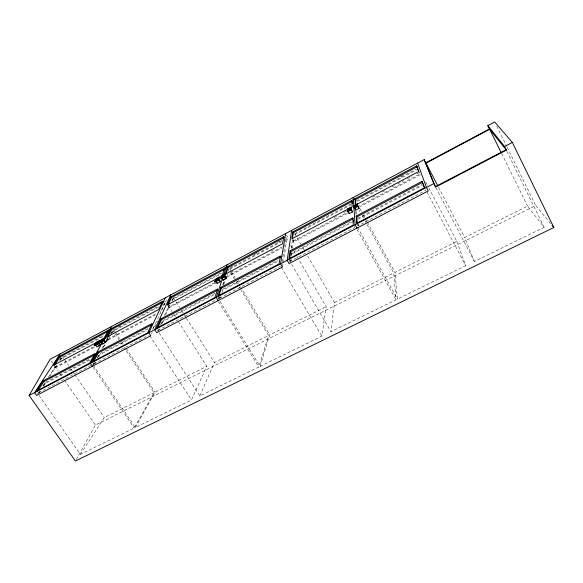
<?xml version="1.0" encoding="UTF-8"?>
<svg xmlns="http://www.w3.org/2000/svg" width="583" height="583" viewBox="0 0 583 583"><rect width="100%" height="100%" fill="white"/><g stroke="black" fill="none" stroke-linecap="round" stroke-linejoin="round"><path stroke-width="0.44" stroke-dasharray="2.92 2.19" d="M367.013 224.411L393.744 272.961L396.061 299.822L330.976 331.698L334.533 302.541L307.693 256.017M290.953 261.024L291.201 259.238M291.689 255.66L291.937 253.875L291.471 253.109L353.393 220.578M347.468 213.312L293.592 241.821L293.956 239.161M290.837 259.69L290.465 262.343L330.976 331.698M291.442 255.267L291.813 252.614M292.426 248.19L293.643 239.343M289.321 261.803L289.569 260.025M291.216 248.46L292.477 239.562M219.871 301.236L260.054 366.423L321.823 336.172L326.189 306.709L298.387 258.823M282.456 267.036L283.032 263.443M283.178 262.547L287.353 236.53L286.493 235.058M282.114 261.796L285.196 243.002M285.342 242.105L285.787 239.424M260.054 366.423L269.725 334.912L326.189 306.709M159.181 332.937L199.794 395.937L258.808 367.035L268.588 335.487L241.194 290.341M220.206 298.146L220.717 296.558M221.977 292.593L222.742 290.21L278.266 261.053M282.259 246.849L226.459 276.393L226.918 277.1L228.011 273.667M219.201 298.846L219.755 297.133M223.887 284.256L224.987 280.817M228.019 271.372L229.126 267.94L231.014 271.059M218.661 298.904L219.223 297.17M223.129 285.058L224.244 281.596M218.785 296.922L217.67 300.362L258.808 367.035M222.684 284.89L223.799 281.451M199.794 395.937L214.42 362.546L268.588 335.487M158.197 331.421L159.312 328.95M161.535 323.995L163.014 320.701M165.608 314.922L170.054 305.026M171.905 300.901L173.02 298.423M162.103 323.23L162.795 321.685L214.07 294.758M167.758 305.805L169.063 307.722L170.17 305.244M172.014 301.127L172.757 299.48L221.678 273.471M157.446 331.057L158.182 329.424M164.435 315.578L169.216 304.989M160.573 324.848L161.965 321.75M169.34 305.39L168.596 307.037L214.755 282.595M93.316 365.308L135.329 427.507L191.486 400.004L206.783 366.357L178.26 321.473M151.485 334.168L152.243 332.529M154.903 326.793L157.556 321.058M152.578 329.41L154.036 326.283L153.548 325.584M164.012 303.218L164.472 303.889L160.595 312.197L160.128 311.519M153.234 328.484L165.696 301.695M76.293 459.462L95.386 425.051L535.741 205.595L551.022 224.098M135.329 427.507L155.027 392.213L206.783 366.357M40.067 391.135L38.121 394.137L80.432 454.39L134.199 428.06L153.985 392.738L126.023 350.398M93.761 364.528L95.08 362.189M97.725 357.503L99.933 353.604M103.453 347.366L106.099 342.68M106.543 341.9L110.508 334.882M110.952 334.103L112.716 330.984M94.774 363.799L95.627 362.283M98.614 356.985L99.89 354.712L147.667 329.628M106.908 338.06L108.241 339.904L109.881 336.989M111.936 333.338L113.175 331.151L158.86 306.869M92.18 365.905L93.95 362.779M101.916 348.721L104.131 344.815M106.346 340.917L108.117 337.79M93.258 364.696L94.154 363.122M97.259 357.816L99.525 353.633M103.104 347.315L104.444 344.939M106.23 341.784L108.912 337.04M110.704 333.877L112.708 330.51L158.401 306.206M105.96 340.596L107.206 338.41M80.432 454.39L104.248 417.581L153.985 392.738M39.076 392.942L40.03 391.47M43.375 386.325L45.277 383.388L89.928 359.944M54.387 366.62L55.349 367.888L57.185 365.067M60.392 360.134L61.31 358.72L103.38 336.355M37.56 393.889L38.558 392.366M42.865 385.676L45.51 381.697M48.484 377.121L56.434 364.929M59.349 360.389L60.836 358.1L103.716 335.291M43.485 385.88L45.926 382.127M49.832 376.122L57.149 364.856M60.078 360.352L62.031 357.35M164.632 301.856L167.037 300.58L166.162 299.196M118.407 326.859L120.805 325.584M230.73 267.087L233.134 265.804M253.991 254.705L256.396 253.43M277.253 242.331L279.665 241.049M400.455 176.766L402.86 175.49M173.107 298.387L221.234 272.786M281.844 240.539L228.937 268.683L229.381 269.382L281.48 241.683M294.925 233.586L350.653 203.941M356.213 200.982L416.255 169.048M162.868 304.734L164.472 303.889M294.561 234.73L351.075 204.691M357.437 201.31L416.663 169.828M231.218 272.159L233.615 270.891M271.088 251.018L273.485 249.75M334.183 217.568L336.595 216.293M343.839 212.452L346.251 211.17M372.741 197.127L375.139 195.859M382.339 192.04L384.744 190.765M391.944 186.946L394.341 185.678M397.54 183.98L403.946 180.584M407.145 178.886L411.948 176.343M416.743 173.8L419.148 172.524L420.328 174.754L360.352 206.491M54.868 367.254L93.12 347.002M107.768 339.248L156.958 313.202M293.147 241.085L346.229 212.977M357.517 206.994L419.906 173.96L419.315 172.313M55.349 367.888L95.182 346.812M108.241 339.904L155.042 315.133M169.063 307.722L216.009 282.879M226.918 277.1L281.91 248.001M45.576 382.317L89.432 359.274M147.973 328.513L99.401 354.041L99.89 354.712M215.193 293.191L162.314 320.978L162.795 321.685M223.07 289.051L277.8 260.295M357.576 218.377L421.8 184.629M291.937 253.875L352.234 222.21M358.028 219.172L422.238 185.452M90.992 365.352L38.084 393.008L38.602 393.671M93.841 363.865L148.374 335.356M214.733 300.668L158.131 330.255L157.636 329.541M219.463 298.197L280.467 266.307M357.321 224.236L358.151 225.701L425.743 190.364L425.299 189.519M334.533 302.541L393.744 272.961M456.839 241.442L465.708 265.717L397.431 299.152L394.997 272.334L456.839 241.442L427.776 185.897M474.38 261.468L464.68 237.521L527.571 206.105L544.158 227.297L474.38 261.468L436.244 188.251M44.782 382.74L45.277 383.388M59.991 356.971L61.31 358.72M51.093 360.804L52.638 363.049M54.693 366.037L58.3 371.262M60.362 374.25L61.39 375.744M64.48 380.225L95.386 425.051M62.519 356.599L64.05 358.829M64.553 359.573L68.626 365.526M70.66 368.5L72.19 370.73M72.7 371.473L74.223 373.703M74.733 374.446L104.248 417.581M172.306 298.809L172.757 299.48M93.193 367.399L134.199 428.06M113.044 330.736L114.538 333.002M115.04 333.76L119.034 339.809M121.031 342.833L122.029 344.349M124.026 347.373L125.527 349.64M113.598 329.417L115.091 331.691M115.594 332.448L119.588 338.497M121.585 341.529L123.079 343.795M126.074 348.335L155.027 392.213M222.261 289.481L222.742 290.21M149.831 335.793L191.486 400.004M168.108 305.499L171.978 311.584M173.909 314.631L175.359 316.912M173.391 297.6L179.666 307.533M181.597 310.586L184.009 314.412M184.49 315.17L185.941 317.465M186.422 318.231L214.42 362.546M289.882 260.361L290.356 261.14L354.683 227.508L353.852 226.051M230.336 272.443L235.532 281.006M235.998 281.786L237.419 284.118M239.307 287.23L240.721 289.569M231.487 271.838L235.262 278.062M237.15 281.181L238.564 283.52M240.451 286.632L269.725 334.912M292.345 239.751L293.592 241.821M281.232 267.167L321.823 336.172M286.078 237.631L288.359 241.559M290.64 245.479L292.462 248.62M294.284 251.761L295.195 253.328M297.017 256.469L297.928 258.043M294.954 233.936L296.776 237.092M297.228 237.879L300.872 244.19M302.686 247.345L304.96 251.288M357.59 227.283L397.431 299.152M357.08 229.585L396.061 299.822M359.944 208.619L361.693 211.804M363.449 214.989L366.955 221.365M367.392 222.159L394.997 272.334M359.121 210.084L360.002 211.673M362.189 215.652L364.382 219.631M364.82 220.432L366.576 223.61M425.67 181.874L427.354 185.095M427.048 192.026L465.708 265.717M438.489 187.15L464.68 237.521M501.65 153.54L527.571 206.105M496.752 126.088L506.7 146.369M507.093 147.186L535.741 205.595M506.867 151.369L544.158 227.297M358.421 224.061L358.552 225.694M358.028 224.069L358.151 225.701M356.373 211.308L356.577 213.968M355.688 211.25L355.951 214.806"/><path stroke-width="0.87" d="M357.641 205.289L357.343 203.802L354.049 205.559L353.954 207.65L354.311 208.299L357.649 206.528L357.641 205.289L359.106 208.364L355.79 210.12L354.369 207.606L354.311 208.299M357.649 206.528L357.343 203.802M350.988 210.055L350.755 207.308L347.468 209.049L347.315 211.17L347.672 211.811L350.988 210.055L350.755 207.308M347.672 211.811L347.723 210.55M289.627 258.845L290.64 251.732L290.079 250.821L352.846 217.772L353.298 225.082L288.928 258.801L290.079 250.821M292.469 238.87L293.344 232.704L292.826 231.837L416.619 165.863L418.856 171.708M292.826 231.837L291.806 238.87L352.168 206.841L351.768 200.421M291.646 230.372L287.171 260.346L289.066 263.582L428.257 190.918L426.428 187.427L417.61 163.138M285.641 233.579L280.561 263.808L282.456 267.036L156.71 332.682L154.772 329.679L170.775 294.881M224.71 268.144L222.138 275.839L167.197 304.989L170.936 296.798L283.746 236.676L282.515 243.803L225.089 274.265L227.596 266.599L228.135 267.429L225.912 274.265M222.006 278.521L223.136 280.255L226.146 278.667L226.364 277.989L224.87 275.679L225.453 274.586L225.089 273.988L222.094 275.584L220.782 278.229L221.154 278.827L224.171 277.224L224.87 275.679M218.844 296.062L221.409 288.162L280.984 256.811M220.833 287.281L217.998 295.953L279.038 263.982L280.43 255.908L220.833 287.281L221.409 288.162M223.136 280.255L223.355 279.585M220.782 278.229L223.806 276.626L225.089 273.988M222.451 278.572L216.184 297.519L218.108 300.631M223.588 275.125L226.976 264.886M220.126 281.844L218.625 279.534L215.63 281.13L217.131 283.433L220.126 281.844L220.352 281.166L218.858 278.863L219.47 277.763L219.106 277.173L216.118 278.754L214.755 281.421L215.127 282.019L218.137 280.423L218.858 278.863M221.635 277.945L221.861 277.275M217.131 283.433L217.364 282.755M214.755 281.421L217.765 279.825L219.106 277.173M157.585 328.193L161.44 319.71L217.539 290.196M168.13 304.982L171.482 297.6L224.44 269.397M160.857 318.865L156.638 328.105L214.865 297.6L217.772 288.898L160.857 318.865L161.44 319.71M165.281 297.811L148.789 332.813L150.727 335.808L36.569 395.412L34.594 392.607L60.115 353.947M215.127 282.019L215.63 281.13M100.065 342.964L100.903 341.915L102.462 344.065L105.21 342.607L105.64 341.849L104.087 339.7L105.115 338.417L104.743 337.863L102.01 339.313L99.693 342.396L100.065 342.964L102.819 341.5L104.087 339.7M93.353 361.868L98.505 352.817L151.879 324.738M107.323 337.338L111.878 329.344L163.189 302.016M97.915 352.008L92.318 361.795L147.674 332.798L152.09 323.485L97.915 352.008L98.505 352.817M102.462 344.065L102.899 343.3M102.426 342.454L90.409 363.384L92.369 366.277M104.211 339.35L111.615 326.458M99.693 342.396L102.448 340.938L104.743 337.863M29.15 395.456L50.058 359.31L424.213 159.618L435.588 187.085L506.379 150.13L504.594 146.501L487.803 125.673L494.734 121.978L512.333 142.449L553.85 227.523L75.426 461.022L29.15 395.456L433.767 183.587L424.213 159.618M95.43 344.823L96.982 346.958L99.722 345.508L100.159 344.742L98.607 342.607L99.649 341.317L99.285 340.756L96.559 342.199L94.198 345.311L94.577 345.872L97.317 344.415L98.607 342.607M108.678 329.978L103.643 338.708L53.425 365.352L59.43 356.228L162.65 301.214L158.729 309.478L106.339 337.273L111.324 328.572L111.878 329.344M94.198 345.311L96.946 343.853L99.285 340.756M37.633 391.084L43.878 381.559L94.92 354.704M54.503 365.352L59.991 356.971L108.438 331.173M43.273 380.779L36.54 391.018L89.469 363.289L95.124 353.48L43.273 380.779L43.878 381.559M228.135 267.429L283.462 237.966M293.344 232.704L352.278 201.317L352.431 203.737M355.878 205.238L355.448 199.634L417.115 166.796M425.874 162.795L489.429 128.967L506.379 150.13M95.503 343.496L98.236 342.046M100.976 340.596L105.115 338.417M215.499 279.855L218.494 278.266M221.496 276.67L224.499 275.074M347.366 209.909L350.667 208.16M353.976 206.404L357.292 204.648M95.051 344.262L97.791 342.811M100.531 341.361L103.278 339.904M215.258 280.532L218.261 278.936M221.27 277.34L224.28 275.744M347.395 210.47L350.696 208.721M354.012 206.965L357.335 205.201M347.315 211.17L350.631 209.414M353.954 207.65L357.292 205.886M96.793 344.094L98.163 343.372L99.722 345.508M101.588 341.558L103.65 340.465L105.21 342.607M355.696 206.907L357.692 205.85L359.106 208.364M98.112 345.828L100.159 344.742M224.105 279.184L226.364 277.989M347.752 211.112L349.173 213.611L352.475 211.869L351.024 208.801M422.092 181.313L424.402 187.828L356.767 223.26L356.228 215.994L422.092 181.313L424.65 188.025M290.64 251.732L353.385 218.727M357.262 223.42L356.767 216.942L422.617 182.297M504.594 146.501L512.333 142.449M435.406 186.64L506.066 149.736M552.152 225.468L553.85 227.523M59.43 356.228L59.991 356.971M170.936 296.798L171.482 297.6M96.559 342.199L96.931 342.76M96.946 343.853L97.317 344.415M102.01 339.313L102.382 339.867M102.448 340.938L102.819 341.5M224.652 276.349L226.146 278.667M217.765 279.825L218.137 280.423M223.806 276.626L224.171 277.224M222.094 275.584L222.458 276.182M283.746 236.676L284.264 237.536M348.08 211.17L348.787 212.423M356.228 215.994L356.767 216.942M351.053 209.363L352.475 211.869M354.683 207.672L355.79 210.12M355.448 199.634L354.945 198.73L355.419 205.121L418.645 171.57L416.619 165.863M347.468 209.049L347.818 209.683M356.934 228.15L355.076 224.798L353.218 197.513M433.767 183.587L435.588 187.085M437.658 185.554L426.02 163.167L489.684 129.288L501.249 152.731M487.803 125.673L489.429 128.967M353.487 220.352L353.589 221.977M349.144 213.043L349.173 213.611"/></g></svg>
